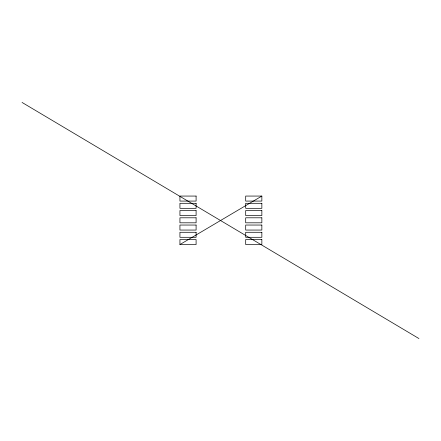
<?xml version="1.0" encoding="UTF-8"?>
<svg xmlns="http://www.w3.org/2000/svg" width="441" height="441" viewBox="0 0 441 441"><rect width="100%" height="100%" fill="white"/><g stroke="black" fill="none" stroke-linecap="round" stroke-linejoin="round"><path stroke-width="0.66" d="M179.934 244.546L196.096 244.546L196.096 239.529L179.934 239.529L179.934 244.546L261.855 196.063L261.855 201.079L245.692 201.079L245.692 196.063L261.855 196.063M22.05 102.439L418.95 338.561M196.096 196.063L179.934 196.063L179.934 201.079L196.096 201.079L196.096 196.063M196.096 203.307L179.934 203.307L179.934 208.323L196.096 208.323L196.096 203.307M261.855 203.307L245.692 203.307L245.692 208.323L261.855 208.323L261.855 203.307M196.096 210.55L179.934 210.55L179.934 215.566L196.096 215.566L196.096 210.55M261.855 210.55L245.692 210.55L245.692 215.566L261.855 215.566L261.855 210.55M196.096 217.799L179.934 217.799L179.934 222.815L196.096 222.815L196.096 217.799M261.855 217.799L245.692 217.799L245.692 222.815L261.855 222.815L261.855 217.799M196.096 225.042L179.934 225.042L179.934 230.059L196.096 230.059L196.096 225.042M261.855 225.042L245.692 225.042L245.692 230.059L261.855 230.059L261.855 225.042M196.096 232.286L179.934 232.286L179.934 237.302L196.096 237.302L196.096 232.286M261.855 232.286L245.692 232.286L245.692 237.302L261.855 237.302L261.855 232.286M261.855 239.529L245.692 239.529L245.692 244.546L261.855 244.546L261.855 239.529"/></g></svg>
